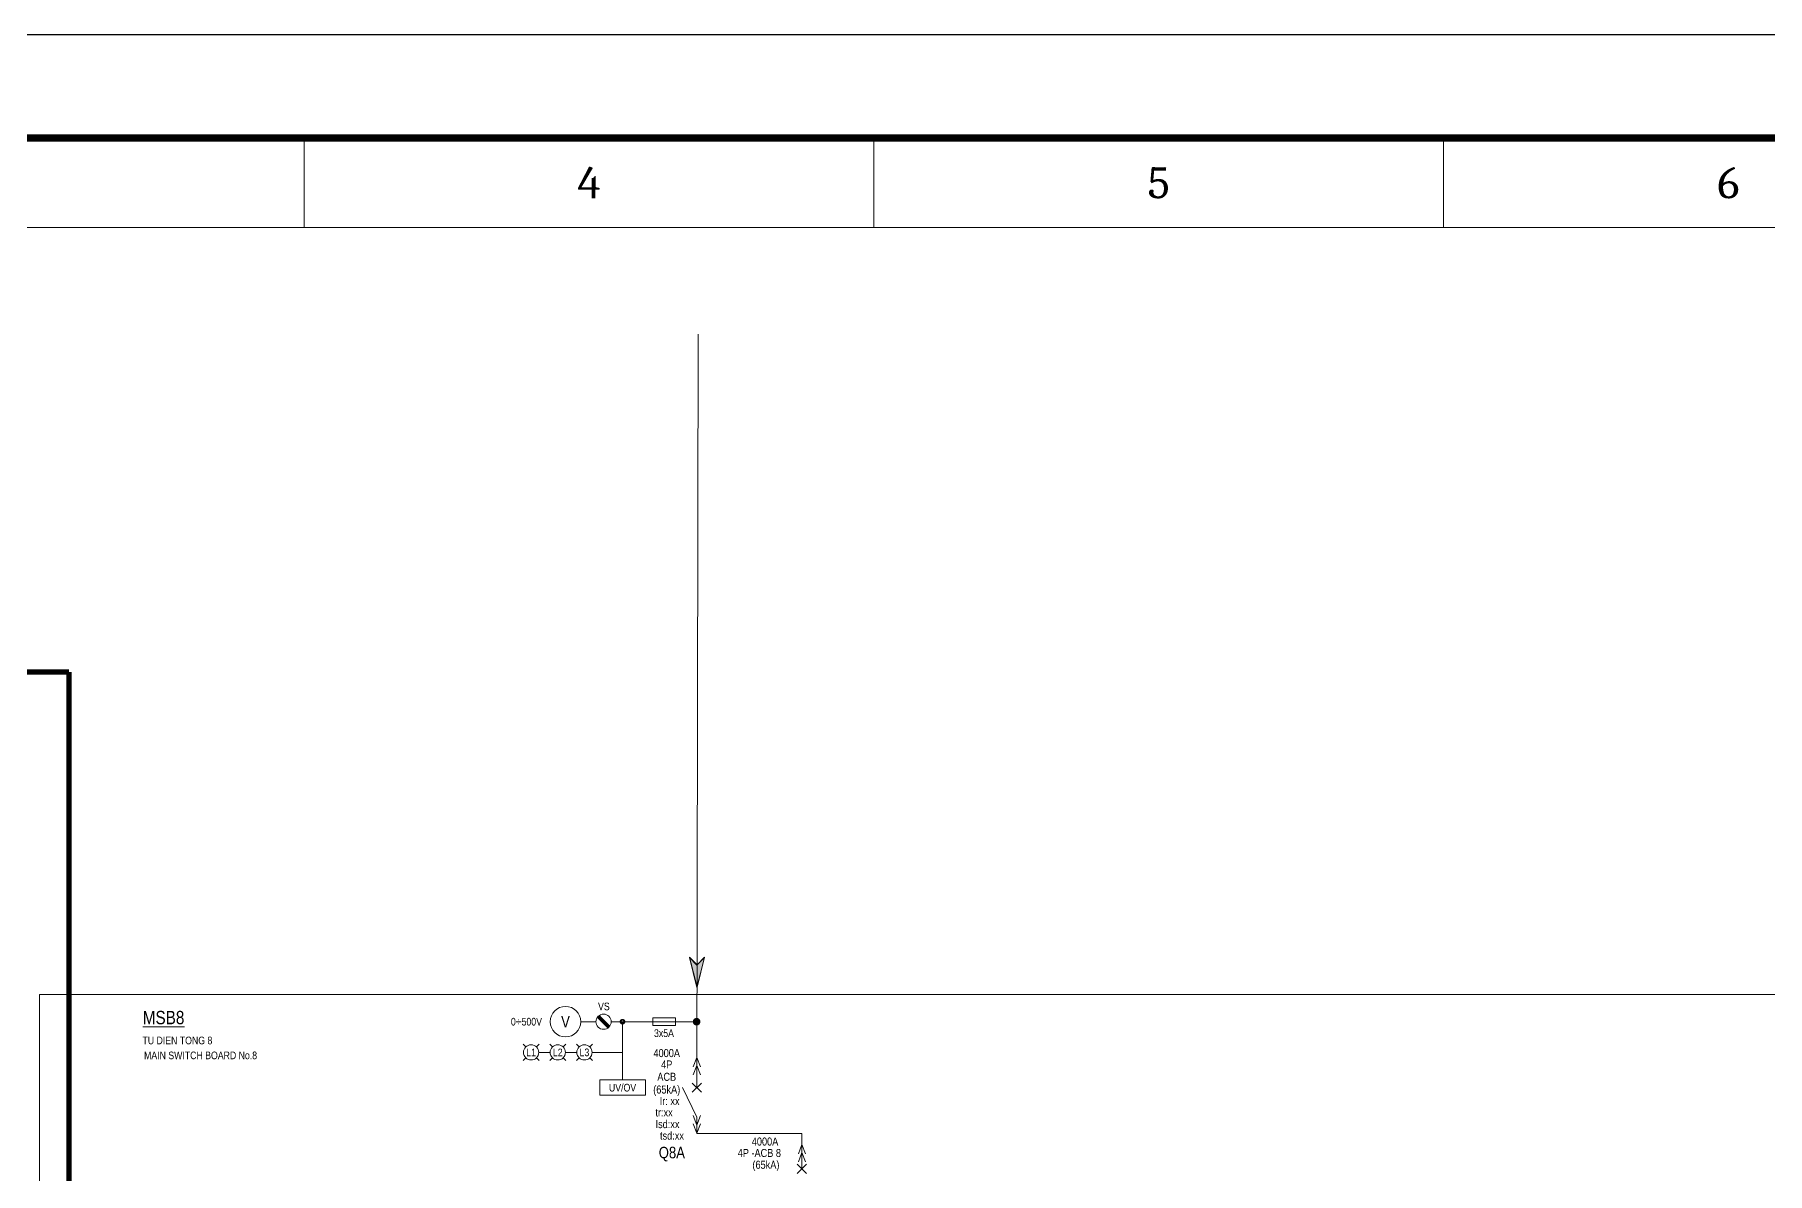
# Model space of a CAD drawing. Header units: millimetres. Extents: x -116965 to 323937, y 291661 to 566926.
# Drawn here: x -56649 to -54302, y 327947 to 329491 of the extents above; entities that cross this region are included whole.
import ezdxf
from ezdxf.enums import TextEntityAlignment as Align

# ---------------------------------------------------------------- set-up
doc = ezdxf.new("R2010")
doc.units = ezdxf.units.MM
doc.layers.get('0').update_dxf_attribs({"lineweight": 18})
doc.layers.add('HV-MV Equipment', color=4, linetype='Continuous', lineweight=9)
doc.styles.add('Hel-Con', font='')
doc.styles.add('hwBorder', font='Cambria.ttf')
doc.styles.add('VNI-HELVE', font='')
doc.styles.add('VNI-HELVE-CONDENSE', font='')
doc.styles.get('Hel-Con').set_extended_font_data('VNI-Helve-Condense')
doc.styles.get('VNI-HELVE').set_extended_font_data('VNI-Helve-Condense')
doc.styles.get('VNI-HELVE-CONDENSE').set_extended_font_data('VNI-Helve-Condense')

# ---------------------------------------------------------------- blocks, each defined once
blk = doc.blocks.new('*U1980')
at = {"color": 5}
for p, q in [((92.704, 198.621), (92.704, 194.282)), ((120.272, 198.621), (120.272, 194.282)), ((147.839, 198.621), (147.839, 194.282))]:
    blk.add_line(p, q, dxfattribs=at)
at = {"color": 5, "const_width": 0.35}
blk.add_lwpolyline([(10, 198.621), (285.679, 198.621), (285.679, 5), (10, 5)], close=True, dxfattribs=at)
at = {"color": 5}
blk.add_lwpolyline([(14.339, 194.282), (281.339, 194.282), (281.339, 9.339), (14.339, 9.339)], close=True, dxfattribs=at)
at = {"layer": 'Defpoints', "color": 4}
blk.add_lwpolyline([(0, 203.621), (290.679, 203.621), (290.679, 0), (0, 0)], close=True, dxfattribs=at)
at = {"color": 253, "style": 'hwBorder'}
for s, p in [('4', (106.488, 196.452)), ('5', (134.056, 196.452)), ('6', (161.623, 196.452))]:
    blk.add_text(s, height=1.5, dxfattribs=at).set_placement(p, align=Align.MIDDLE_CENTER)
at = {"color": 6, "style": 'hwBorder', "flags": 8}
for tag, p in [("DWG'SNAME", (266.339, 58.998)), ("DWG'SCODE2", (266.339, 51.052))]:
    blk.add_attdef(tag, text='', height=1.5, dxfattribs=at).set_placement(p, align=Align.MIDDLE_CENTER)
at = {"color": 253, "style": 'hwBorder', "flags": 8}
for tag, p in [('REV_MODIFY0', (264.339, 44.1)), ('REV_DATE0', (277.339, 44.1)), ('REV_0', (253.339, 43.788)), ('REV_MODIFY1', (264.339, 40.789)), ('REV_DATE1', (277.339, 40.789)), ('REV_1', (253.339, 40.477)), ('REV_MODIFY2', (264.339, 37.479)), ('REV_DATE2', (277.339, 37.479)), ('REV_2', (253.339, 37.166)), ('REV_MODIFY3', (264.339, 34.169)), ('REV_DATE3', (277.339, 34.169)), ('REV_3', (253.339, 33.856)), ('REV_4', (253.339, 30.545)), ('REV_MODIFY4', (264.339, 30.858)), ('REV_DATE4', (277.339, 30.858))]:
    blk.add_attdef(tag, text='', height=1, dxfattribs=at).set_placement(p, align=Align.MIDDLE_CENTER)
at = {"color": 6, "style": 'hwBorder', "flags": 8}
for tag, p in [('TOLERANCE', (261.539, 27.216)), ('PAGE', (259.339, 15.298))]:
    blk.add_attdef(tag, text='', height=1.5, dxfattribs=at).set_placement(p, align=Align.MIDDLE_LEFT)
blk = doc.blocks.new('$N-mt3')
at = {"linetype": 'Continuous'}
blk.add_hatch(color=0, dxfattribs=at).paths.add_polyline_path([(0.25, 0), (0, 0.25), (1, 0), (0, -0.25)])
at = {"color": 0, "linetype": 'Continuous'}
blk.add_lwpolyline([(0.25, 0), (0, 0.25), (1, 0), (0, -0.25)], close=True, dxfattribs=at)

msp = doc.modelspace()

# ---------------------------------------------------------------- linework, layer by layer
at = {"layer": 'HV-MV Equipment', "color": 8, "lineweight": 9}
for p, q in [((-55909.363873, 328153.013103), (-55888.713468, 328153.013103)), ((-55852.740893, 328111.430623), (-55852.740893, 328153.013103)), ((-55983.944343, 328118.731643), (-55987.594854, 328122.382154)), ((-55969.342302, 328118.731643), (-55965.691791, 328122.382154)), ((-55947.806135, 328118.731643), (-55951.456645, 328122.382154)), ((-55933.204093, 328118.731643), (-55929.553583, 328122.382154)), ((-55911.667926, 328118.731643), (-55915.318436, 328122.382154)), ((-55897.065885, 328118.731643), (-55893.415374, 328122.382154)), ((-55983.944343, 328104.129602), (-55987.594854, 328100.479092)), ((-55969.342302, 328104.129602), (-55965.691791, 328100.479092)), ((-55966.31812, 328111.430623), (-55950.830316, 328111.430623)), ((-55947.806135, 328104.129602), (-55951.456645, 328100.479092)), ((-55933.204093, 328104.129602), (-55929.553583, 328100.479092)), ((-55930.179911, 328111.430623), (-55914.692108, 328111.430623)), ((-55911.667926, 328104.129602), (-55915.318436, 328100.479092)), ((-55897.065885, 328104.129602), (-55893.415374, 328100.479092)), ((-55894.041703, 328111.430623), (-55852.740893, 328111.430623)), ((-55852.740893, 328111.430623), (-55852.714908, 328074.125387))]:
    msp.add_line(p, q, dxfattribs=at)
at = {"layer": 'HV-MV Equipment', "color": 6, "lineweight": 9}
for points in [[(-55750.401723, 329084.86157), (-55752.139953, 328063.605025)], [(-55752.139953, 328023.819859), (-55752.139953, 328001.378198)], [(-55752.139953, 328001.378198), (-55609.679734, 328001.378198)], [(-55609.679734, 328001.378198), (-55609.679734, 327953.741956)]]:
    msp.add_lwpolyline(points, dxfattribs=at)
at = {"layer": 'HV-MV Equipment', "color": 6, "const_width": 7.259908}
for points in [[(-57054.417223, 328626.83358), (-56602.539381, 328626.83358)], [(-56602.539381, 327636.272433), (-56602.539381, 328626.83358)]]:
    msp.add_lwpolyline(points, dxfattribs=at)
at = {"layer": 'HV-MV Equipment', "lineweight": 9}
msp.add_lwpolyline([(-56642.54954, 328189.860327), (-53322.833624, 328189.954096), (-53322.833624, 327230.848957), (-55343.806118, 327230.848957), (-55343.806118, 327230.848957), (-56642.54954, 327230.848957), (-56642.54954, 328189.860327)], dxfattribs=at)
at = {"layer": 'HV-MV Equipment', "color": 8, "lineweight": 9, "const_width": 5.162601}
msp.add_lwpolyline([(-55871.087245, 328145.712083), (-55885.689286, 328160.314124)], dxfattribs=at)
at = {"layer": 'HV-MV Equipment', "color": 8, "lineweight": 9}
msp.add_lwpolyline([(-55752.479782, 328153.013103), (-55868.063063, 328153.013103)], dxfattribs=at)
at = {"layer": 'HV-MV Equipment', "color": 8, "lineweight": 9, "const_width": 5.162601}
for points in [[(-55851.507103, 328153.013103, 1), (-55854.088403, 328153.013103, 1)], [(-55754.924422, 328152.923017, 1), (-55749.764965, 328153.103189, 1)]]:
    msp.add_lwpolyline(points, format="xyb", close=True, dxfattribs=at)
at = {"layer": 'HV-MV Equipment', "color": 8, "lineweight": 9}
for points in [[(-55811.849696, 328158.175705), (-55811.849696, 328147.850502), (-55780.874089, 328147.850502), (-55780.874089, 328158.175705)], [(-55883.690508, 328074.103811), (-55821.739308, 328074.146963), (-55821.724924, 328053.496563), (-55883.676124, 328053.453411)]]:
    msp.add_lwpolyline(points, close=True, dxfattribs=at)
at = {"layer": 'HV-MV Equipment', "color": 4, "lineweight": 9}
for points in [[(-55751.994264, 328104.646115), (-55756.93396, 328091.936232)], [(-55751.994264, 328093.524963), (-55756.93396, 328080.81508)], [(-55751.994264, 328104.646115), (-55747.054568, 328091.936232)], [(-55751.994264, 328093.524963), (-55747.054568, 328080.81508)], [(-55758.407684, 328057.337294), (-55745.872222, 328069.872756)], [(-55745.872222, 328057.337294), (-55758.407684, 328069.872756)], [(-55752.139953, 328023.819859), (-55771.534583, 328063.605025)], [(-55752.139953, 328012.972776), (-55757.079649, 328025.682659)], [(-55752.139953, 328012.972776), (-55747.200257, 328025.682659)], [(-55752.139953, 328001.851624), (-55757.079649, 328014.561507)], [(-55752.139953, 328001.851624), (-55747.200257, 328014.561507)], [(-55609.605233, 327986.786322), (-55614.544929, 327974.076438)], [(-55609.605233, 327975.66517), (-55614.544929, 327962.955286)], [(-55609.605233, 327986.786322), (-55604.665537, 327974.076438)], [(-55609.605233, 327975.66517), (-55604.665537, 327962.955286)], [(-55615.947465, 327947.474226), (-55603.412003, 327960.009687)], [(-55603.412003, 327947.474226), (-55615.947465, 327960.009687)]]:
    msp.add_lwpolyline(points, dxfattribs=at)
at = {"layer": 'HV-MV Equipment', "color": 8, "lineweight": 9}
for centre, radius in [((-55930.014278, 328153.013103), 20.650405), ((-55878.388265, 328153.013103), 10.325202), ((-55976.643323, 328111.430623), 10.325202), ((-55940.505114, 328111.430623), 10.325202), ((-55904.366905, 328111.430623), 10.325202)]:
    msp.add_circle(centre, radius, dxfattribs=at)

# ---------------------------------------------------------------- block references
at = {"ltscale": 5, "xscale": 28, "yscale": 28, "zscale": 28}
msp.add_blockref('*U1980', (-58879.961977, 323789.550121), dxfattribs=at)
at = {"layer": 'HV-MV Equipment', "lineweight": 9, "xscale": 40.45930541925217, "yscale": 40.45930541925217, "zscale": 40.45930541925217, "rotation": 270}
for p in [(-55751.994781, 328239.896778), (-55751.856229, 328240.415365)]:
    msp.add_blockref('$N-mt3', p, dxfattribs=at)

# ---------------------------------------------------------------- texts
at = {"layer": 'HV-MV Equipment', "color": 7, "lineweight": 9}
for s, height, style, p in [('%%UMSB8', 18.0691043, 'Hel-Con', (-56502.787047, 328149.591932)), ('TU DIEN TONG 8', 10.32520247, 'VNI-HELVE-CONDENSE', (-56503.141236, 328122.435151)), ('MAIN SWITCH BOARD No.8', 10.32520247, 'VNI-HELVE-CONDENSE', (-56500.966798, 328102.178125))]:
    msp.add_text(s, height=height, dxfattribs=dict(at, style=style)).set_placement(p)
for s, height, style, p in [('V', 15.487804, 'Hel-Con', (-55930.014278, 328153.013103)), ('L1', 10.3252025, 'VNI-HELVE', (-55976.643323, 328111.430623)), ('L2', 10.3252025, 'VNI-HELVE', (-55940.505114, 328111.430623)), ('L3', 10.3252025, 'VNI-HELVE', (-55904.366905, 328111.430623)), ('UV/OV', 10.3252025, 'VNI-HELVE', (-55852.707716, 328063.800187))]:
    msp.add_text(s, height=height, dxfattribs=dict(at, style=style)).set_placement(p, align=Align.MIDDLE)
for s, height, style, p in [('VS', 10.3252025, 'VNI-HELVE', (-55878.016464, 328168.550457)), ('3x5A', 10.3252025, 'VNI-HELVE', (-55796.609697, 328132.362698)), ('4000A', 10.8414626, 'Hel-Con', (-55792.867378, 328105.063467)), ('4P', 10.8414626, 'Hel-Con', (-55792.867378, 328089.591726)), ('(65kA)', 10.8414626, 'Hel-Con', (-55792.867378, 328055.625493)), ('ACB', 10.8414626, 'Hel-Con', (-55792.867378, 328072.922957)), ('Ir: xx', 10.8414626, 'Hel-Con', (-55788.956831, 328040.025801)), ('tr:xx', 10.8414626, 'Hel-Con', (-55796.500515, 328024.582005)), ('Isd:xx', 10.8414626, 'Hel-Con', (-55791.79467, 328008.717602)), ('tsd:xx', 10.8414626, 'Hel-Con', (-55785.766634, 327993.122649)), ('4000A', 10.8414626, 'Hel-Con', (-55659.675321, 327985.127028)), ('4P -ACB 8', 10.8414626, 'Hel-Con', (-55667.419223, 327969.655286)), ('(65kA)', 10.8414626, 'Hel-Con', (-55658.47271, 327953.708792))]:
    msp.add_text(s, height=height, dxfattribs=dict(at, style=style)).set_placement(p, align=Align.CENTER)
at = {"layer": 'HV-MV Equipment', "color": 7, "lineweight": 9, "style": 'VNI-HELVE'}
msp.add_text('0÷500V', height=10.3252025, dxfattribs=at).set_placement((-56003.970261, 328153.013103), align=Align.MIDDLE_LEFT)
at = {"layer": 'HV-MV Equipment', "color": 1, "lineweight": 9, "style": 'Hel-Con'}
msp.add_text('Q8A', height=15.4878037, dxfattribs=at).set_placement((-55803.690489, 327967.92242))

doc.saveas('drawing.dxf')
